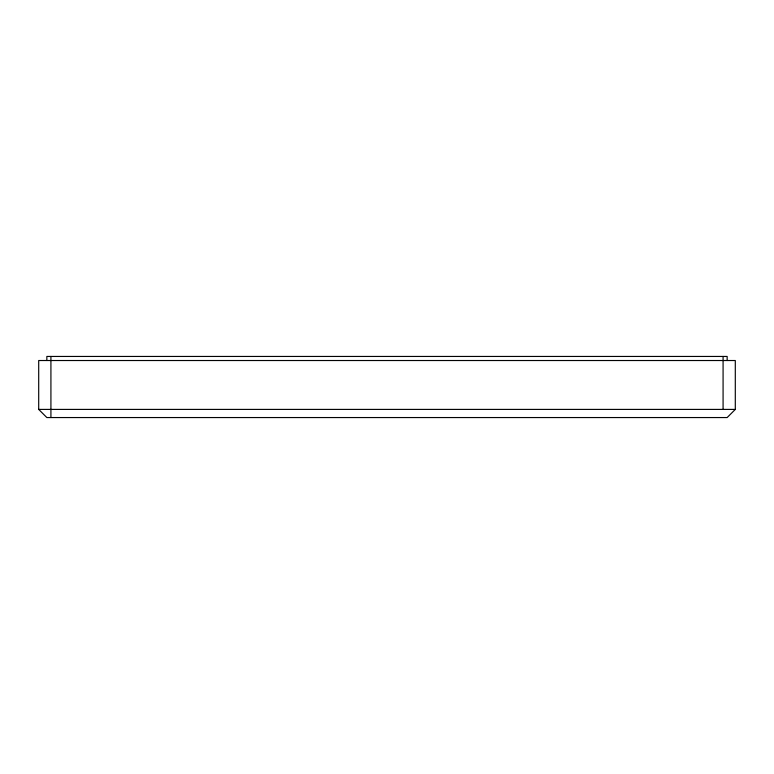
<?xml version="1.0" encoding="UTF-8"?>
<svg xmlns="http://www.w3.org/2000/svg" width="774" height="774" viewBox="0 0 774 774"><rect width="100%" height="100%" fill="white"/><g stroke="black" fill="none" stroke-linecap="round" stroke-linejoin="round"><path stroke-width="1.16" d="M735.3 409.407L727.154 417.554L46.846 417.554L38.7 409.407L38.7 360.52L735.3 360.52L735.3 409.407L38.7 409.407M727.154 360.52L727.154 356.446L46.846 356.446L46.846 360.52M723.08 356.446L723.08 409.407M50.92 356.446L50.92 417.554"/></g></svg>
